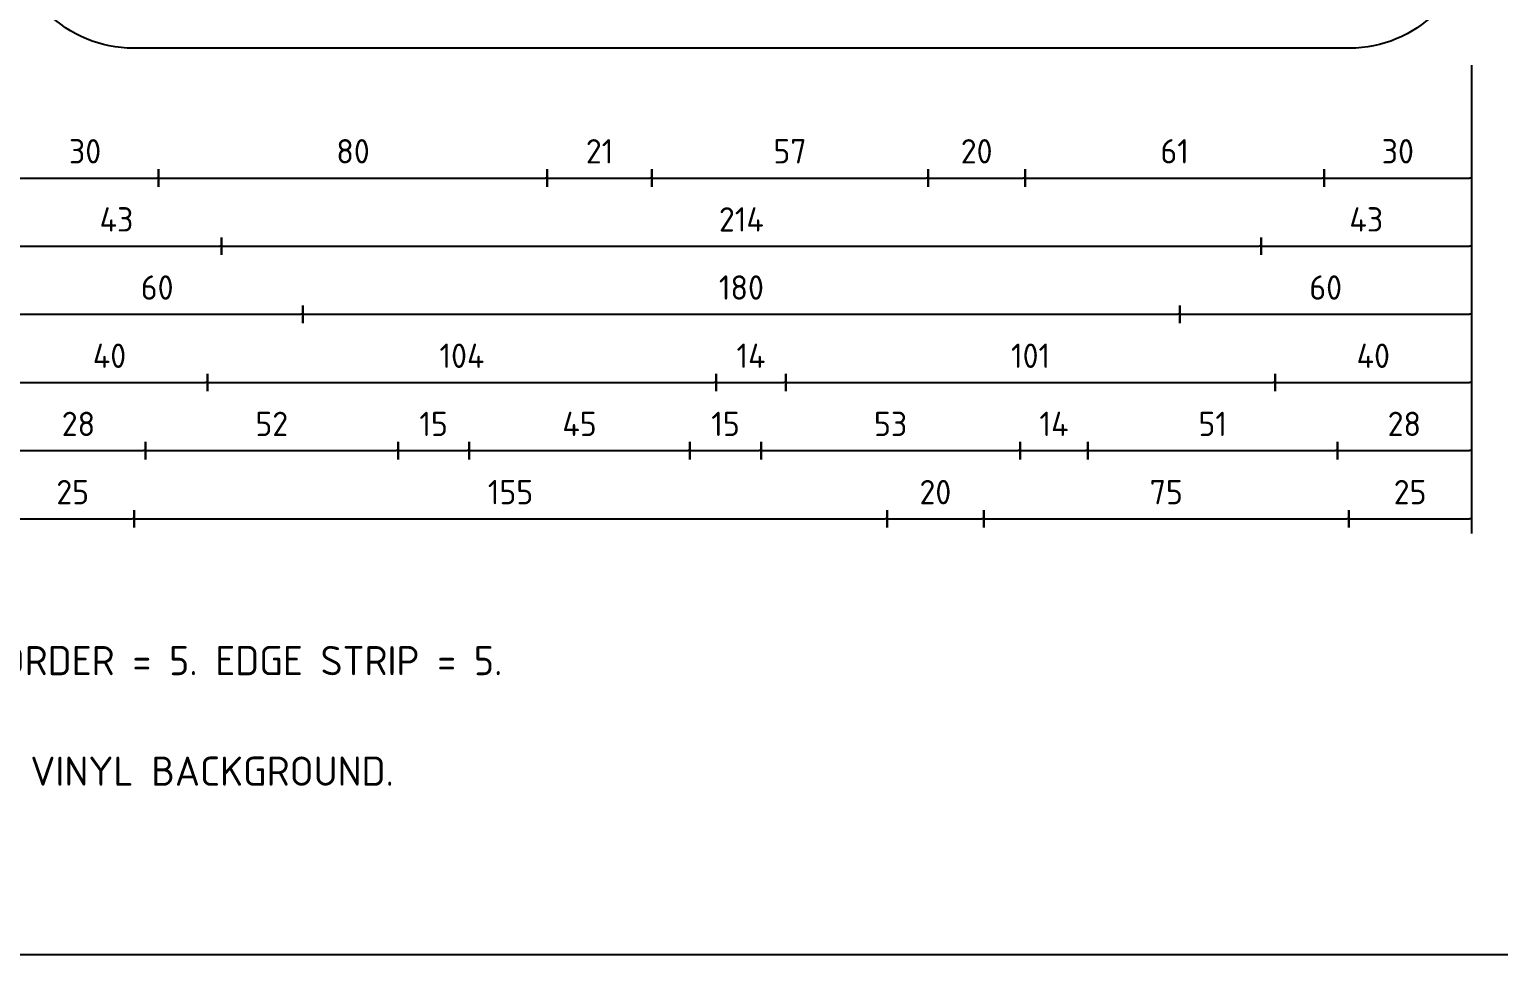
# Model space of a CAD drawing. Header units: millimetres. Extents: x 0 to 420, y 0 to 297.
# Drawn here: x 140.6 to 291.6, y 4.5 to 99.6 of the extents above; entities that cross this region are included whole.
import ezdxf
from ezdxf.enums import TextEntityAlignment as Align

# ---------------------------------------------------------------- set-up
doc = ezdxf.new("R2010")
doc.units = ezdxf.units.MM
for name, color, linetype in [('L35', 3, 'Continuous'), ('T25', 1, 'Continuous'), ('TBLK18', 4, 'Continuous'), ('TBLK25', 1, 'Continuous'), ('TBLK35', 3, 'Continuous'), ('TBLK50', 7, 'Continuous')]:
    doc.layers.add(name, color=color, linetype=linetype)
doc.styles.add('ISO', font='iso3098b')
doc.styles.add('ISO3098B', font='iso3098b.shx')
doc.dimstyles.new('SIGNSDIM', dxfattribs={"dimtxt": 2.5, "dimasz": 0.2, "dimexe": 1.5, "dimexo": 2, "dimgap": 1.5, "dimtad": 1, "dimdec": 4, "dimlfac": 2, "dimrnd": 1, "dimdsep": 46, "dimlunit": 6, "dimtxsty": 'ISO3098B', "dimblk": 'SGNDIM', "dimcen": 2.5, "dimse2": 1, "dimadec": 0, "dimazin": 0, "dimtfac": 1, "dimtdec": 4, "dimtix": 1, "dimtmove": 0, "dimatfit": 3, "dimldrblk": 'SGNDIM', "dimfxl": 1, "dimtolj": 1, "dimtzin": 0, "dimarcsym": 0})

# ---------------------------------------------------------------- blocks, each defined once
blk = doc.blocks.new('SGNDIM')
for p, q in [((0, 0), (-1, 0)), ((0, 4.5), (0, -4.5))]:
    blk.add_line(p, q)
blk = doc.blocks.new('*D40')
at = {"layer": 'DEFPOINTS', "color": 0}
for p in [(275.03, 76.03), (288.8, 76.03), (288.8, 56.28)]:
    blk.add_point(p, dxfattribs=at)
at = {"layer": 'T25', "color": 0, "lineweight": -2}
for p, q in [((288.8, 74.03), (288.8, 54.78)), ((275.23, 56.28), (288.6, 56.28))]:
    blk.add_line(p, q, dxfattribs=at)
at = {"layer": 'T25', "color": 0, "lineweight": -2, "xscale": 0.2, "yscale": 0.2, "zscale": 0.2, "rotation": 180}
blk.add_blockref('SGNDIM', (275.03, 56.28), dxfattribs=at)
at = {"layer": 'T25', "color": 0, "lineweight": -2, "xscale": 0.2, "yscale": 0.2, "zscale": 0.2}
blk.add_blockref('SGNDIM', (288.8, 56.28), dxfattribs=at)
at = {"layer": 'T25', "color": 0, "insert": (281.91, 59.03), "char_height": 2.5, "attachment_point": 5, "style": 'ISO3098B'}
blk.add_mtext('\\A1;28', dxfattribs=at)
blk = doc.blocks.new('*D39')
at = {"layer": 'DEFPOINTS', "color": 0}
for p in [(249.4, 76.03), (275.03, 76.03), (275.03, 56.28)]:
    blk.add_point(p, dxfattribs=at)
at = {"layer": 'T25', "color": 0, "lineweight": -2}
blk.add_line((249.6, 56.28), (274.83, 56.28), dxfattribs=at)
at = {"layer": 'T25', "color": 0, "lineweight": -2, "xscale": 0.2, "yscale": 0.2, "zscale": 0.2, "rotation": 180}
blk.add_blockref('SGNDIM', (249.4, 56.28), dxfattribs=at)
at = {"layer": 'T25', "color": 0, "lineweight": -2, "xscale": 0.2, "yscale": 0.2, "zscale": 0.2}
blk.add_blockref('SGNDIM', (275.03, 56.28), dxfattribs=at)
at = {"layer": 'T25', "color": 0, "insert": (262.22, 59.03), "char_height": 2.5, "attachment_point": 5, "style": 'ISO3098B'}
blk.add_mtext('\\A1;51', dxfattribs=at)
blk = doc.blocks.new('*D38')
at = {"layer": 'DEFPOINTS', "color": 0}
for p in [(242.43, 76.03), (249.4, 76.03), (249.4, 56.28)]:
    blk.add_point(p, dxfattribs=at)
at = {"layer": 'T25', "color": 0, "lineweight": -2}
blk.add_line((242.63, 56.28), (249.2, 56.28), dxfattribs=at)
at = {"layer": 'T25', "color": 0, "lineweight": -2, "xscale": 0.2, "yscale": 0.2, "zscale": 0.2, "rotation": 180}
blk.add_blockref('SGNDIM', (242.43, 56.28), dxfattribs=at)
at = {"layer": 'T25', "color": 0, "lineweight": -2, "xscale": 0.2, "yscale": 0.2, "zscale": 0.2}
blk.add_blockref('SGNDIM', (249.4, 56.28), dxfattribs=at)
at = {"layer": 'T25', "color": 0, "insert": (245.92, 59.03), "char_height": 2.5, "attachment_point": 5, "style": 'ISO3098B'}
blk.add_mtext('\\A1;14', dxfattribs=at)
blk = doc.blocks.new('*D37')
at = {"layer": 'DEFPOINTS', "color": 0}
for p in [(215.82, 76.03), (242.43, 76.03), (242.43, 56.28)]:
    blk.add_point(p, dxfattribs=at)
at = {"layer": 'T25', "color": 0, "lineweight": -2}
blk.add_line((216.02, 56.28), (242.23, 56.28), dxfattribs=at)
at = {"layer": 'T25', "color": 0, "lineweight": -2, "xscale": 0.2, "yscale": 0.2, "zscale": 0.2, "rotation": 180}
blk.add_blockref('SGNDIM', (215.82, 56.28), dxfattribs=at)
at = {"layer": 'T25', "color": 0, "lineweight": -2, "xscale": 0.2, "yscale": 0.2, "zscale": 0.2}
blk.add_blockref('SGNDIM', (242.43, 56.28), dxfattribs=at)
at = {"layer": 'T25', "color": 0, "insert": (229.13, 59.03), "char_height": 2.5, "attachment_point": 5, "style": 'ISO3098B'}
blk.add_mtext('\\A1;53', dxfattribs=at)
blk = doc.blocks.new('*D36')
at = {"layer": 'DEFPOINTS', "color": 0}
for p in [(208.52, 76.03), (215.82, 76.03), (215.82, 56.28)]:
    blk.add_point(p, dxfattribs=at)
at = {"layer": 'T25', "color": 0, "lineweight": -2}
blk.add_line((208.72, 56.28), (215.62, 56.28), dxfattribs=at)
at = {"layer": 'T25', "color": 0, "lineweight": -2, "xscale": 0.2, "yscale": 0.2, "zscale": 0.2, "rotation": 180}
blk.add_blockref('SGNDIM', (208.52, 56.28), dxfattribs=at)
at = {"layer": 'T25', "color": 0, "lineweight": -2, "xscale": 0.2, "yscale": 0.2, "zscale": 0.2}
blk.add_blockref('SGNDIM', (215.82, 56.28), dxfattribs=at)
at = {"layer": 'T25', "color": 0, "insert": (212.17, 59.03), "char_height": 2.5, "attachment_point": 5, "style": 'ISO3098B'}
blk.add_mtext('\\A1;15', dxfattribs=at)
blk = doc.blocks.new('*D35')
at = {"layer": 'DEFPOINTS', "color": 0}
for p in [(185.83, 76.03), (208.52, 76.03), (208.52, 56.28)]:
    blk.add_point(p, dxfattribs=at)
at = {"layer": 'T25', "color": 0, "lineweight": -2}
blk.add_line((186.03, 56.28), (208.32, 56.28), dxfattribs=at)
at = {"layer": 'T25', "color": 0, "lineweight": -2, "xscale": 0.2, "yscale": 0.2, "zscale": 0.2, "rotation": 180}
blk.add_blockref('SGNDIM', (185.83, 56.28), dxfattribs=at)
at = {"layer": 'T25', "color": 0, "lineweight": -2, "xscale": 0.2, "yscale": 0.2, "zscale": 0.2}
blk.add_blockref('SGNDIM', (208.52, 56.28), dxfattribs=at)
at = {"layer": 'T25', "color": 0, "insert": (197.17, 59.03), "char_height": 2.5, "attachment_point": 5, "style": 'ISO3098B'}
blk.add_mtext('\\A1;45', dxfattribs=at)
blk = doc.blocks.new('*D34')
at = {"layer": 'DEFPOINTS', "color": 0}
for p in [(178.53, 76.03), (185.83, 76.03), (185.83, 56.28)]:
    blk.add_point(p, dxfattribs=at)
at = {"layer": 'T25', "color": 0, "lineweight": -2}
blk.add_line((178.73, 56.28), (185.63, 56.28), dxfattribs=at)
at = {"layer": 'T25', "color": 0, "lineweight": -2, "xscale": 0.2, "yscale": 0.2, "zscale": 0.2, "rotation": 180}
blk.add_blockref('SGNDIM', (178.53, 56.28), dxfattribs=at)
at = {"layer": 'T25', "color": 0, "lineweight": -2, "xscale": 0.2, "yscale": 0.2, "zscale": 0.2}
blk.add_blockref('SGNDIM', (185.83, 56.28), dxfattribs=at)
at = {"layer": 'T25', "color": 0, "insert": (182.18, 59.03), "char_height": 2.5, "attachment_point": 5, "style": 'ISO3098B'}
blk.add_mtext('\\A1;15', dxfattribs=at)
blk = doc.blocks.new('*D33')
at = {"layer": 'DEFPOINTS', "color": 0}
for p in [(152.58, 76.03), (178.53, 76.03), (178.53, 56.28)]:
    blk.add_point(p, dxfattribs=at)
at = {"layer": 'T25', "color": 0, "lineweight": -2}
blk.add_line((152.78, 56.28), (178.33, 56.28), dxfattribs=at)
at = {"layer": 'T25', "color": 0, "lineweight": -2, "xscale": 0.2, "yscale": 0.2, "zscale": 0.2, "rotation": 180}
blk.add_blockref('SGNDIM', (152.58, 56.28), dxfattribs=at)
at = {"layer": 'T25', "color": 0, "lineweight": -2, "xscale": 0.2, "yscale": 0.2, "zscale": 0.2}
blk.add_blockref('SGNDIM', (178.53, 56.28), dxfattribs=at)
at = {"layer": 'T25', "color": 0, "insert": (165.55, 59.03), "char_height": 2.5, "attachment_point": 5, "style": 'ISO3098B'}
blk.add_mtext('\\A1;52', dxfattribs=at)
blk = doc.blocks.new('*D32')
at = {"layer": 'DEFPOINTS', "color": 0}
for p in [(138.8, 76.03), (152.58, 76.03), (152.58, 56.28)]:
    blk.add_point(p, dxfattribs=at)
at = {"layer": 'T25', "color": 0, "lineweight": -2}
for p, q in [((138.8, 74.03), (138.8, 54.78)), ((139, 56.28), (152.38, 56.28))]:
    blk.add_line(p, q, dxfattribs=at)
at = {"layer": 'T25', "color": 0, "lineweight": -2, "xscale": 0.2, "yscale": 0.2, "zscale": 0.2, "rotation": 180}
blk.add_blockref('SGNDIM', (138.8, 56.28), dxfattribs=at)
at = {"layer": 'T25', "color": 0, "lineweight": -2, "xscale": 0.2, "yscale": 0.2, "zscale": 0.2}
blk.add_blockref('SGNDIM', (152.58, 56.28), dxfattribs=at)
at = {"layer": 'T25', "color": 0, "insert": (145.69, 59.03), "char_height": 2.5, "attachment_point": 5, "style": 'ISO3098B'}
blk.add_mtext('\\A1;28', dxfattribs=at)
blk = doc.blocks.new('*D31')
at = {"layer": 'DEFPOINTS', "color": 0}
for p in [(268.64, 76.03), (288.8, 76.03), (288.8, 63.28)]:
    blk.add_point(p, dxfattribs=at)
at = {"layer": 'T25', "color": 0, "lineweight": -2}
for p, q in [((288.8, 74.03), (288.8, 61.78)), ((268.84, 63.28), (288.6, 63.28))]:
    blk.add_line(p, q, dxfattribs=at)
at = {"layer": 'T25', "color": 0, "lineweight": -2, "xscale": 0.2, "yscale": 0.2, "zscale": 0.2, "rotation": 180}
blk.add_blockref('SGNDIM', (268.64, 63.28), dxfattribs=at)
at = {"layer": 'T25', "color": 0, "lineweight": -2, "xscale": 0.2, "yscale": 0.2, "zscale": 0.2}
blk.add_blockref('SGNDIM', (288.8, 63.28), dxfattribs=at)
at = {"layer": 'T25', "color": 0, "insert": (278.72, 66.03), "char_height": 2.5, "attachment_point": 5, "style": 'ISO3098B'}
blk.add_mtext('\\A1;40', dxfattribs=at)
blk = doc.blocks.new('*D30')
at = {"layer": 'DEFPOINTS', "color": 0}
for p in [(218.37, 76.03), (268.64, 76.03), (268.64, 63.28)]:
    blk.add_point(p, dxfattribs=at)
at = {"layer": 'T25', "color": 0, "lineweight": -2}
blk.add_line((218.57, 63.28), (268.44, 63.28), dxfattribs=at)
at = {"layer": 'T25', "color": 0, "lineweight": -2, "xscale": 0.2, "yscale": 0.2, "zscale": 0.2, "rotation": 180}
blk.add_blockref('SGNDIM', (218.37, 63.28), dxfattribs=at)
at = {"layer": 'T25', "color": 0, "lineweight": -2, "xscale": 0.2, "yscale": 0.2, "zscale": 0.2}
blk.add_blockref('SGNDIM', (268.64, 63.28), dxfattribs=at)
at = {"layer": 'T25', "color": 0, "insert": (243.51, 66.03), "char_height": 2.5, "attachment_point": 5, "style": 'ISO3098B'}
blk.add_mtext('\\A1;101', dxfattribs=at)
blk = doc.blocks.new('*D29')
at = {"layer": 'DEFPOINTS', "color": 0}
for p in [(211.21, 76.03), (218.37, 76.03), (218.37, 63.28)]:
    blk.add_point(p, dxfattribs=at)
at = {"layer": 'T25', "color": 0, "lineweight": -2}
blk.add_line((211.41, 63.28), (218.17, 63.28), dxfattribs=at)
at = {"layer": 'T25', "color": 0, "lineweight": -2, "xscale": 0.2, "yscale": 0.2, "zscale": 0.2, "rotation": 180}
blk.add_blockref('SGNDIM', (211.21, 63.28), dxfattribs=at)
at = {"layer": 'T25', "color": 0, "lineweight": -2, "xscale": 0.2, "yscale": 0.2, "zscale": 0.2}
blk.add_blockref('SGNDIM', (218.37, 63.28), dxfattribs=at)
at = {"layer": 'T25', "color": 0, "insert": (214.79, 66.03), "char_height": 2.5, "attachment_point": 5, "style": 'ISO3098B'}
blk.add_mtext('\\A1;14', dxfattribs=at)
blk = doc.blocks.new('*D28')
at = {"layer": 'DEFPOINTS', "color": 0}
for p in [(158.96, 76.03), (211.21, 76.03), (211.21, 63.28)]:
    blk.add_point(p, dxfattribs=at)
at = {"layer": 'T25', "color": 0, "lineweight": -2}
blk.add_line((159.16, 63.28), (211.01, 63.28), dxfattribs=at)
at = {"layer": 'T25', "color": 0, "lineweight": -2, "xscale": 0.2, "yscale": 0.2, "zscale": 0.2, "rotation": 180}
blk.add_blockref('SGNDIM', (158.96, 63.28), dxfattribs=at)
at = {"layer": 'T25', "color": 0, "lineweight": -2, "xscale": 0.2, "yscale": 0.2, "zscale": 0.2}
blk.add_blockref('SGNDIM', (211.21, 63.28), dxfattribs=at)
at = {"layer": 'T25', "color": 0, "insert": (185.09, 66.03), "char_height": 2.5, "attachment_point": 5, "style": 'ISO3098B'}
blk.add_mtext('\\A1;104', dxfattribs=at)
blk = doc.blocks.new('*D27')
at = {"layer": 'DEFPOINTS', "color": 0}
for p in [(138.8, 76.03), (158.96, 76.03), (158.96, 63.28)]:
    blk.add_point(p, dxfattribs=at)
at = {"layer": 'T25', "color": 0, "lineweight": -2}
for p, q in [((138.8, 74.03), (138.8, 61.78)), ((139, 63.28), (158.76, 63.28))]:
    blk.add_line(p, q, dxfattribs=at)
at = {"layer": 'T25', "color": 0, "lineweight": -2, "xscale": 0.2, "yscale": 0.2, "zscale": 0.2, "rotation": 180}
blk.add_blockref('SGNDIM', (138.8, 63.28), dxfattribs=at)
at = {"layer": 'T25', "color": 0, "lineweight": -2, "xscale": 0.2, "yscale": 0.2, "zscale": 0.2}
blk.add_blockref('SGNDIM', (158.96, 63.28), dxfattribs=at)
at = {"layer": 'T25', "color": 0, "insert": (148.88, 66.03), "char_height": 2.5, "attachment_point": 5, "style": 'ISO3098B'}
blk.add_mtext('\\A1;40', dxfattribs=at)
blk = doc.blocks.new('*D19')
at = {"layer": 'DEFPOINTS', "color": 0}
for p in [(258.85, 93.27), (288.8, 87.89), (288.8, 70.29)]:
    blk.add_point(p, dxfattribs=at)
at = {"layer": 'T25', "color": 0, "lineweight": -2}
for p, q in [((288.8, 85.89), (288.8, 68.79)), ((259.05, 70.29), (288.6, 70.29))]:
    blk.add_line(p, q, dxfattribs=at)
at = {"layer": 'T25', "color": 0, "lineweight": -2, "xscale": 0.2, "yscale": 0.2, "zscale": 0.2, "rotation": 180}
blk.add_blockref('SGNDIM', (258.85, 70.29), dxfattribs=at)
at = {"layer": 'T25', "color": 0, "lineweight": -2, "xscale": 0.2, "yscale": 0.2, "zscale": 0.2}
blk.add_blockref('SGNDIM', (288.8, 70.29), dxfattribs=at)
at = {"layer": 'T25', "color": 0, "insert": (273.83, 73.04), "char_height": 2.5, "attachment_point": 5, "style": 'ISO3098B'}
blk.add_mtext('\\A1;60', dxfattribs=at)
blk = doc.blocks.new('*D18')
at = {"layer": 'DEFPOINTS', "color": 0}
for p in [(168.75, 107.25), (258.85, 107.25), (258.85, 70.29)]:
    blk.add_point(p, dxfattribs=at)
at = {"layer": 'T25', "color": 0, "lineweight": -2}
blk.add_line((168.95, 70.29), (258.65, 70.29), dxfattribs=at)
at = {"layer": 'T25', "color": 0, "lineweight": -2, "xscale": 0.2, "yscale": 0.2, "zscale": 0.2, "rotation": 180}
blk.add_blockref('SGNDIM', (168.75, 70.29), dxfattribs=at)
at = {"layer": 'T25', "color": 0, "lineweight": -2, "xscale": 0.2, "yscale": 0.2, "zscale": 0.2}
blk.add_blockref('SGNDIM', (258.85, 70.29), dxfattribs=at)
at = {"layer": 'T25', "color": 0, "insert": (213.8, 73.04), "char_height": 2.5, "attachment_point": 5, "style": 'ISO3098B'}
blk.add_mtext('\\A1;180', dxfattribs=at)
blk = doc.blocks.new('*D17')
at = {"layer": 'DEFPOINTS', "color": 0}
for p in [(168.75, 93.27), (138.8, 87.65), (168.75, 70.29)]:
    blk.add_point(p, dxfattribs=at)
at = {"layer": 'T25', "color": 0, "lineweight": -2}
for p, q in [((138.8, 85.65), (138.8, 68.79)), ((139, 70.29), (168.55, 70.29))]:
    blk.add_line(p, q, dxfattribs=at)
at = {"layer": 'T25', "color": 0, "lineweight": -2, "xscale": 0.2, "yscale": 0.2, "zscale": 0.2, "rotation": 180}
blk.add_blockref('SGNDIM', (138.8, 70.29), dxfattribs=at)
at = {"layer": 'T25', "color": 0, "lineweight": -2, "xscale": 0.2, "yscale": 0.2, "zscale": 0.2}
blk.add_blockref('SGNDIM', (168.75, 70.29), dxfattribs=at)
at = {"layer": 'T25', "color": 0, "insert": (153.78, 73.04), "char_height": 2.5, "attachment_point": 5, "style": 'ISO3098B'}
blk.add_mtext('\\A1;60', dxfattribs=at)
blk = doc.blocks.new('*D16')
at = {"layer": 'DEFPOINTS', "color": 0}
for p in [(267.2, 97.88), (288.8, 97.88), (288.8, 77.29)]:
    blk.add_point(p, dxfattribs=at)
at = {"layer": 'T25', "color": 0, "lineweight": -2}
for p, q in [((288.8, 95.88), (288.8, 75.79)), ((267.4, 77.29), (288.6, 77.29))]:
    blk.add_line(p, q, dxfattribs=at)
at = {"layer": 'T25', "color": 0, "lineweight": -2, "xscale": 0.2, "yscale": 0.2, "zscale": 0.2, "rotation": 180}
blk.add_blockref('SGNDIM', (267.2, 77.29), dxfattribs=at)
at = {"layer": 'T25', "color": 0, "lineweight": -2, "xscale": 0.2, "yscale": 0.2, "zscale": 0.2}
blk.add_blockref('SGNDIM', (288.8, 77.29), dxfattribs=at)
at = {"layer": 'T25', "color": 0, "insert": (278, 80.04), "char_height": 2.5, "attachment_point": 5, "style": 'ISO3098B'}
blk.add_mtext('\\A1;43', dxfattribs=at)
blk = doc.blocks.new('*D15')
at = {"layer": 'DEFPOINTS', "color": 0}
for p in [(160.4, 97.88), (267.2, 97.88), (267.2, 77.29)]:
    blk.add_point(p, dxfattribs=at)
at = {"layer": 'T25', "color": 0, "lineweight": -2}
blk.add_line((160.6, 77.29), (267, 77.29), dxfattribs=at)
at = {"layer": 'T25', "color": 0, "lineweight": -2, "xscale": 0.2, "yscale": 0.2, "zscale": 0.2, "rotation": 180}
blk.add_blockref('SGNDIM', (160.4, 77.29), dxfattribs=at)
at = {"layer": 'T25', "color": 0, "lineweight": -2, "xscale": 0.2, "yscale": 0.2, "zscale": 0.2}
blk.add_blockref('SGNDIM', (267.2, 77.29), dxfattribs=at)
at = {"layer": 'T25', "color": 0, "insert": (213.8, 80.04), "char_height": 2.5, "attachment_point": 5, "style": 'ISO3098B'}
blk.add_mtext('\\A1;214', dxfattribs=at)
blk = doc.blocks.new('*D14')
at = {"layer": 'DEFPOINTS', "color": 0}
for p in [(138.8, 97.88), (160.4, 97.88), (160.4, 77.29)]:
    blk.add_point(p, dxfattribs=at)
at = {"layer": 'T25', "color": 0, "lineweight": -2}
for p, q in [((138.8, 95.88), (138.8, 75.79)), ((139, 77.29), (160.2, 77.29))]:
    blk.add_line(p, q, dxfattribs=at)
at = {"layer": 'T25', "color": 0, "lineweight": -2, "xscale": 0.2, "yscale": 0.2, "zscale": 0.2, "rotation": 180}
blk.add_blockref('SGNDIM', (138.8, 77.29), dxfattribs=at)
at = {"layer": 'T25', "color": 0, "lineweight": -2, "xscale": 0.2, "yscale": 0.2, "zscale": 0.2}
blk.add_blockref('SGNDIM', (160.4, 77.29), dxfattribs=at)
at = {"layer": 'T25', "color": 0, "insert": (149.6, 80.04), "char_height": 2.5, "attachment_point": 5, "style": 'ISO3098B'}
blk.add_mtext('\\A1;43', dxfattribs=at)
blk = doc.blocks.new('*D13')
at = {"layer": 'DEFPOINTS', "color": 0}
for p in [(273.67, 97.88), (288.8, 97.88), (288.8, 84.29)]:
    blk.add_point(p, dxfattribs=at)
at = {"layer": 'T25', "color": 0, "lineweight": -2}
for p, q in [((288.8, 95.88), (288.8, 82.79)), ((273.87, 84.29), (288.6, 84.29))]:
    blk.add_line(p, q, dxfattribs=at)
at = {"layer": 'T25', "color": 0, "lineweight": -2, "xscale": 0.2, "yscale": 0.2, "zscale": 0.2, "rotation": 180}
blk.add_blockref('SGNDIM', (273.67, 84.29), dxfattribs=at)
at = {"layer": 'T25', "color": 0, "lineweight": -2, "xscale": 0.2, "yscale": 0.2, "zscale": 0.2}
blk.add_blockref('SGNDIM', (288.8, 84.29), dxfattribs=at)
at = {"layer": 'T25', "color": 0, "insert": (281.24, 87.04), "char_height": 2.5, "attachment_point": 5, "style": 'ISO3098B'}
blk.add_mtext('\\A1;30', dxfattribs=at)
blk = doc.blocks.new('*D12')
at = {"layer": 'DEFPOINTS', "color": 0}
for p in [(242.96, 97.88), (273.67, 97.88), (273.67, 84.29)]:
    blk.add_point(p, dxfattribs=at)
at = {"layer": 'T25', "color": 0, "lineweight": -2}
blk.add_line((243.16, 84.29), (273.47, 84.29), dxfattribs=at)
at = {"layer": 'T25', "color": 0, "lineweight": -2, "xscale": 0.2, "yscale": 0.2, "zscale": 0.2, "rotation": 180}
blk.add_blockref('SGNDIM', (242.96, 84.29), dxfattribs=at)
at = {"layer": 'T25', "color": 0, "lineweight": -2, "xscale": 0.2, "yscale": 0.2, "zscale": 0.2}
blk.add_blockref('SGNDIM', (273.67, 84.29), dxfattribs=at)
at = {"layer": 'T25', "color": 0, "insert": (258.31, 87.04), "char_height": 2.5, "attachment_point": 5, "style": 'ISO3098B'}
blk.add_mtext('\\A1;61', dxfattribs=at)
blk = doc.blocks.new('*D11')
at = {"layer": 'DEFPOINTS', "color": 0}
for p in [(232.98, 97.88), (242.96, 97.88), (242.96, 84.29)]:
    blk.add_point(p, dxfattribs=at)
at = {"layer": 'T25', "color": 0, "lineweight": -2}
blk.add_line((233.18, 84.29), (242.76, 84.29), dxfattribs=at)
at = {"layer": 'T25', "color": 0, "lineweight": -2, "xscale": 0.2, "yscale": 0.2, "zscale": 0.2, "rotation": 180}
blk.add_blockref('SGNDIM', (232.98, 84.29), dxfattribs=at)
at = {"layer": 'T25', "color": 0, "lineweight": -2, "xscale": 0.2, "yscale": 0.2, "zscale": 0.2}
blk.add_blockref('SGNDIM', (242.96, 84.29), dxfattribs=at)
at = {"layer": 'T25', "color": 0, "insert": (237.97, 87.04), "char_height": 2.5, "attachment_point": 5, "style": 'ISO3098B'}
blk.add_mtext('\\A1;20', dxfattribs=at)
blk = doc.blocks.new('*D10')
at = {"layer": 'DEFPOINTS', "color": 0}
for p in [(204.6, 97.88), (232.98, 97.88), (232.98, 84.29)]:
    blk.add_point(p, dxfattribs=at)
at = {"layer": 'T25', "color": 0, "lineweight": -2}
blk.add_line((204.8, 84.29), (232.78, 84.29), dxfattribs=at)
at = {"layer": 'T25', "color": 0, "lineweight": -2, "xscale": 0.2, "yscale": 0.2, "zscale": 0.2, "rotation": 180}
blk.add_blockref('SGNDIM', (204.6, 84.29), dxfattribs=at)
at = {"layer": 'T25', "color": 0, "lineweight": -2, "xscale": 0.2, "yscale": 0.2, "zscale": 0.2}
blk.add_blockref('SGNDIM', (232.98, 84.29), dxfattribs=at)
at = {"layer": 'T25', "color": 0, "insert": (218.79, 87.04), "char_height": 2.5, "attachment_point": 5, "style": 'ISO3098B'}
blk.add_mtext('\\A1;57', dxfattribs=at)
blk = doc.blocks.new('*D9')
at = {"layer": 'DEFPOINTS', "color": 0}
for p in [(193.86, 97.88), (204.6, 97.88), (204.6, 84.29)]:
    blk.add_point(p, dxfattribs=at)
at = {"layer": 'T25', "color": 0, "lineweight": -2}
blk.add_line((194.06, 84.29), (204.4, 84.29), dxfattribs=at)
at = {"layer": 'T25', "color": 0, "lineweight": -2, "xscale": 0.2, "yscale": 0.2, "zscale": 0.2, "rotation": 180}
blk.add_blockref('SGNDIM', (193.86, 84.29), dxfattribs=at)
at = {"layer": 'T25', "color": 0, "lineweight": -2, "xscale": 0.2, "yscale": 0.2, "zscale": 0.2}
blk.add_blockref('SGNDIM', (204.6, 84.29), dxfattribs=at)
at = {"layer": 'T25', "color": 0, "insert": (199.23, 87.04), "char_height": 2.5, "attachment_point": 5, "style": 'ISO3098B'}
blk.add_mtext('\\A1;21', dxfattribs=at)
blk = doc.blocks.new('*D8')
at = {"layer": 'DEFPOINTS', "color": 0}
for p in [(153.93, 97.88), (193.86, 97.88), (193.86, 84.29)]:
    blk.add_point(p, dxfattribs=at)
at = {"layer": 'T25', "color": 0, "lineweight": -2}
blk.add_line((154.13, 84.29), (193.66, 84.29), dxfattribs=at)
at = {"layer": 'T25', "color": 0, "lineweight": -2, "xscale": 0.2, "yscale": 0.2, "zscale": 0.2, "rotation": 180}
blk.add_blockref('SGNDIM', (153.93, 84.29), dxfattribs=at)
at = {"layer": 'T25', "color": 0, "lineweight": -2, "xscale": 0.2, "yscale": 0.2, "zscale": 0.2}
blk.add_blockref('SGNDIM', (193.86, 84.29), dxfattribs=at)
at = {"layer": 'T25', "color": 0, "insert": (173.9, 87.04), "char_height": 2.5, "attachment_point": 5, "style": 'ISO3098B'}
blk.add_mtext('\\A1;80', dxfattribs=at)
blk = doc.blocks.new('*D7')
at = {"layer": 'DEFPOINTS', "color": 0}
for p in [(138.8, 97.88), (153.93, 97.88), (153.93, 84.29)]:
    blk.add_point(p, dxfattribs=at)
at = {"layer": 'T25', "color": 0, "lineweight": -2}
for p, q in [((138.8, 95.88), (138.8, 82.79)), ((139, 84.29), (153.73, 84.29))]:
    blk.add_line(p, q, dxfattribs=at)
at = {"layer": 'T25', "color": 0, "lineweight": -2, "xscale": 0.2, "yscale": 0.2, "zscale": 0.2, "rotation": 180}
blk.add_blockref('SGNDIM', (138.8, 84.29), dxfattribs=at)
at = {"layer": 'T25', "color": 0, "lineweight": -2, "xscale": 0.2, "yscale": 0.2, "zscale": 0.2}
blk.add_blockref('SGNDIM', (153.93, 84.29), dxfattribs=at)
at = {"layer": 'T25', "color": 0, "insert": (146.37, 87.04), "char_height": 2.5, "attachment_point": 5, "style": 'ISO3098B'}
blk.add_mtext('\\A1;30', dxfattribs=at)
blk = doc.blocks.new('A3BBLK')
at = {"layer": 'TBLK50'}
blk.add_line((13, 4.5), (415.5, 4.5), dxfattribs=at)
blk = doc.blocks.new('TBLK')
blk.add_blockref('A3BBLK', (0, 0))
at = {"layer": 'TBLK18', "style": 'ISO'}
blk.add_attdef('MR_DIRECTORATE', text='', height=1.5, dxfattribs=at).set_placement((381.5, 67.12), align=Align.CENTER)
for tag, p in [('STREET_NAME', (355.51, 61.1)), ('SUBURB_POSTCODE', (388.49, 61.1)), ('TELEPHONE_NO.', (368.31, 58.84)), ('FAX_NO.', (393.56, 58.84))]:
    blk.add_attdef(tag, p, '', height=1.5, dxfattribs=at)
at = {"layer": 'TBLK25', "style": 'ISO'}
for tag, height, p in [('MR_BRANCH', 2, (381.5, 64.2)), ('ROAD_SECTION', 1.75, (384.5, 29.16)), ('SLK', 1.75, (384.5, 26.11)), ('CHAINAGE', 1.75, (384.5, 19.21)), ('DRG_TYPE_03', 1.75, (360.51, 11.5)), ('DRG_TYPE_02', 1.75, (360.51, 8.36)), ('DRG_TYPE_01', 1.75, (360.3, 5.42))]:
    blk.add_attdef(tag, text='', height=height, dxfattribs=at).set_placement(p, align=Align.CENTER)
for tag, p, height in [('FILE_NUMBER', (371.77, 53.24), 2.5), ('DESIGNED_/_DRAWN', (371.77, 48.49), 2), ('VERIFIED', (371.77, 43.49), 2), ('APPROVED', (371.77, 38.49), 2), ('LOCAL_AUTHORITY', (370.48, 16.73), 1.25)]:
    blk.add_attdef(tag, p, '', height=height, dxfattribs=at)
at = {"layer": 'TBLK35', "style": 'ISO', "width": 0.9}
for tag, p in [('ROAD_PROJECT&NUMBER', (384.5, 32.23)), ('DRAWING_DESCRIPTION', (384.5, 22.29))]:
    blk.add_attdef(tag, text='', height=2.5, dxfattribs=at).set_placement(p, align=Align.CENTER)
at = {"layer": 'TBLK50', "style": 'ISO'}
blk.add_attdef('DRG_NUMBER', (370.5, 6.02), '', height=5, dxfattribs=at)
blk = doc.blocks.new('*D52')
at = {"layer": 'DEFPOINTS', "color": 0}
for p in [(138.8, 57.24), (151.4, 57.24), (151.4, 49.27)]:
    blk.add_point(p, dxfattribs=at)
at = {"layer": 'T25', "color": 0, "lineweight": -2}
for p, q in [((138.8, 55.24), (138.8, 47.77)), ((139, 49.27), (151.2, 49.27))]:
    blk.add_line(p, q, dxfattribs=at)
at = {"layer": 'T25', "color": 0, "lineweight": -2, "xscale": 0.2, "yscale": 0.2, "zscale": 0.2, "rotation": 180}
blk.add_blockref('SGNDIM', (138.8, 49.27), dxfattribs=at)
at = {"layer": 'T25', "color": 0, "lineweight": -2, "xscale": 0.2, "yscale": 0.2, "zscale": 0.2}
blk.add_blockref('SGNDIM', (151.4, 49.27), dxfattribs=at)
at = {"layer": 'T25', "color": 0, "insert": (145.1, 52.02), "char_height": 2.5, "attachment_point": 5, "style": 'ISO3098B'}
blk.add_mtext('\\A1;25', dxfattribs=at)
blk = doc.blocks.new('*D51')
at = {"layer": 'DEFPOINTS', "color": 0}
for p in [(151.4, 68.15), (228.76, 68.15), (228.76, 49.27)]:
    blk.add_point(p, dxfattribs=at)
at = {"layer": 'T25', "color": 0, "lineweight": -2}
blk.add_line((151.6, 49.27), (228.56, 49.27), dxfattribs=at)
at = {"layer": 'T25', "color": 0, "lineweight": -2, "xscale": 0.2, "yscale": 0.2, "zscale": 0.2, "rotation": 180}
blk.add_blockref('SGNDIM', (151.4, 49.27), dxfattribs=at)
at = {"layer": 'T25', "color": 0, "lineweight": -2, "xscale": 0.2, "yscale": 0.2, "zscale": 0.2}
blk.add_blockref('SGNDIM', (228.76, 49.27), dxfattribs=at)
at = {"layer": 'T25', "color": 0, "insert": (190.08, 52.02), "char_height": 2.5, "attachment_point": 5, "style": 'ISO3098B'}
blk.add_mtext('\\A1;155', dxfattribs=at)
blk = doc.blocks.new('*D50')
at = {"layer": 'DEFPOINTS', "color": 0}
for p in [(228.76, 66.98), (238.71, 66.98), (238.71, 49.27)]:
    blk.add_point(p, dxfattribs=at)
at = {"layer": 'T25', "color": 0, "lineweight": -2}
blk.add_line((228.96, 49.27), (238.51, 49.27), dxfattribs=at)
at = {"layer": 'T25', "color": 0, "lineweight": -2, "xscale": 0.2, "yscale": 0.2, "zscale": 0.2, "rotation": 180}
blk.add_blockref('SGNDIM', (228.76, 49.27), dxfattribs=at)
at = {"layer": 'T25', "color": 0, "lineweight": -2, "xscale": 0.2, "yscale": 0.2, "zscale": 0.2}
blk.add_blockref('SGNDIM', (238.71, 49.27), dxfattribs=at)
at = {"layer": 'T25', "color": 0, "insert": (233.73, 52.02), "char_height": 2.5, "attachment_point": 5, "style": 'ISO3098B'}
blk.add_mtext('\\A1;20', dxfattribs=at)
blk = doc.blocks.new('*D49')
at = {"layer": 'DEFPOINTS', "color": 0}
for p in [(238.71, 58.78), (276.2, 58.78), (276.2, 49.27)]:
    blk.add_point(p, dxfattribs=at)
at = {"layer": 'T25', "color": 0, "lineweight": -2}
blk.add_line((238.91, 49.27), (276, 49.27), dxfattribs=at)
at = {"layer": 'T25', "color": 0, "lineweight": -2, "xscale": 0.2, "yscale": 0.2, "zscale": 0.2, "rotation": 180}
blk.add_blockref('SGNDIM', (238.71, 49.27), dxfattribs=at)
at = {"layer": 'T25', "color": 0, "lineweight": -2, "xscale": 0.2, "yscale": 0.2, "zscale": 0.2}
blk.add_blockref('SGNDIM', (276.2, 49.27), dxfattribs=at)
at = {"layer": 'T25', "color": 0, "insert": (257.45, 52.02), "char_height": 2.5, "attachment_point": 5, "style": 'ISO3098B'}
blk.add_mtext('\\A1;75', dxfattribs=at)
blk = doc.blocks.new('*D48')
at = {"layer": 'DEFPOINTS', "color": 0}
for p in [(276.2, 57.24), (288.8, 57.24), (288.8, 49.27)]:
    blk.add_point(p, dxfattribs=at)
at = {"layer": 'T25', "color": 0, "lineweight": -2}
for p, q in [((288.8, 55.24), (288.8, 47.77)), ((276.4, 49.27), (288.6, 49.27))]:
    blk.add_line(p, q, dxfattribs=at)
at = {"layer": 'T25', "color": 0, "lineweight": -2, "xscale": 0.2, "yscale": 0.2, "zscale": 0.2, "rotation": 180}
blk.add_blockref('SGNDIM', (276.2, 49.27), dxfattribs=at)
at = {"layer": 'T25', "color": 0, "lineweight": -2, "xscale": 0.2, "yscale": 0.2, "zscale": 0.2}
blk.add_blockref('SGNDIM', (288.8, 49.27), dxfattribs=at)
at = {"layer": 'T25', "color": 0, "insert": (282.5, 52.02), "char_height": 2.5, "attachment_point": 5, "style": 'ISO3098B'}
blk.add_mtext('\\A1;25', dxfattribs=at)

msp = doc.modelspace()

# ---------------------------------------------------------------- linework, layer by layer
at = {"layer": 'L35'}
msp.add_lwpolyline([(138.802262, 110.132521), (138.802262, 259.968745, -0.4142135624), (151.302262, 272.468745), (276.302262, 272.468745, -0.4142135624), (288.802262, 259.968745), (288.802262, 110.132521, -0.4142135624), (276.302262, 97.632521), (151.302262, 97.632521, -0.4142135624)], format="xyb", close=True, dxfattribs=at)

# ---------------------------------------------------------------- block references
msp.add_blockref('TBLK', (0, 0))

# ---------------------------------------------------------------- texts
at = {"layer": 'T25', "color": 3, "style": 'ISO'}
for s, p in [('1. DIMENSIONS: MEASUREMENTS IN mm.  CORNER RADIUS = 25. BORDER = 5. EDGE STRIP = 5.', (21.151026, 33.210787)), ('2. COLOURS: GREEN LEGEND, BORDER & SYMBOL ON WHITE CAST VINYL BACKGROUND.', (20.550894, 21.848951))]:
    msp.add_text(s, height=3, dxfattribs=at).set_placement(p)

# ---------------------------------------------------------------- dimensions: what is measured, and where the dimension line sits
at = {"layer": 'T25'}
for base, p1, p2, override, picture, middle in [((258.849927, 70.285863), (168.754598, 107.254238), (258.849927, 107.254238), {"dimse1": 1}, '*D18', (213.802262, 73.035863)), ((193.856737, 84.285863), (153.934791, 97.882946), (193.856737, 97.882946), {"dimse1": 1}, '*D8', (173.895764, 87.035863)), ((267.200931, 77.285863), (160.403594, 97.882946), (267.200931, 97.882946), {"dimse1": 1}, '*D15', (213.802262, 80.035863)), ((204.599634, 84.285863), (193.856737, 97.882946), (204.599634, 97.882946), {"dimse1": 1}, '*D9', (199.228186, 87.035863)), ((232.980742, 84.285863), (204.599634, 97.882946), (232.980742, 97.882946), {"dimse1": 1}, '*D10', (218.790188, 87.035863)), ((242.956595, 84.285863), (232.980742, 97.882946), (242.956595, 97.882946), {"dimse1": 1}, '*D11', (237.968668, 87.035863)), ((273.669734, 84.285863), (242.956595, 97.882946), (273.669734, 97.882946), {"dimse1": 1}, '*D12', (258.313164, 87.035863)), ((288.802262, 77.285863), (267.200931, 97.882946), (288.802262, 97.882946), {"dimse1": 1, "dimse2": 0}, '*D16', (278.001596, 80.035863)), ((288.802262, 84.285863), (273.669734, 97.882946), (288.802262, 97.882946), {"dimse1": 1, "dimse2": 0}, '*D13', (281.235998, 87.035863)), ((288.802262, 70.285863), (258.849927, 93.270873), (288.802262, 87.892591), {"dimse1": 1, "dimse2": 0}, '*D19', (273.826094, 73.035863)), ((178.532234, 56.279842), (152.577404, 76.029842), (178.532234, 76.029842), {"dimse1": 1}, '*D33', (165.554819, 59.029842)), ((211.2104298588, 63.2798420931), (158.9635548588, 76.0298420931), (211.2104298588, 76.0298420931), {"dimse1": 1}, '*D28', (185.0869923588, 66.0298420931)), ((185.828399, 56.279842), (178.532234, 76.029842), (185.828399, 76.029842), {"dimse1": 1}, '*D34', (182.180316, 59.029842)), ((208.521296, 56.279842), (185.828399, 76.029842), (208.521296, 76.029842), {"dimse1": 1}, '*D35', (197.174847, 59.029842)), ((215.817461, 56.279842), (208.521296, 76.029842), (215.817461, 76.029842), {"dimse1": 1}, '*D36', (212.169379, 59.029842)), ((218.372362, 63.279842), (211.21043, 76.029842), (218.372362, 76.029842), {"dimse1": 1}, '*D29', (214.791396, 66.029842)), ((242.4330861088, 56.2798420931), (215.8174611088, 76.0298420931), (242.4330861088, 76.0298420931), {"dimse1": 1}, '*D37', (229.1252736088, 59.0298420931)), ((268.64097, 63.279842), (218.372362, 76.029842), (268.64097, 76.029842), {"dimse1": 1}, '*D30', (243.506666, 66.029842)), ((249.403257, 56.279842), (242.433086, 76.029842), (249.403257, 76.029842), {"dimse1": 1}, '*D38', (245.918171, 59.029842)), ((275.02712, 56.279842), (249.403257, 76.029842), (275.02712, 76.029842), {"dimse1": 1}, '*D39', (262.215188, 59.029842)), ((288.802262, 63.279842), (268.64097, 76.029842), (288.802262, 76.029842), {"dimse1": 1, "dimse2": 0}, '*D31', (278.721616, 66.029842)), ((288.802262, 56.279842), (275.02712, 76.029842), (288.802262, 76.029842), {"dimse1": 1, "dimse2": 0}, '*D40', (281.914691, 59.029842)), ((228.76106, 49.273821), (151.40307, 68.151781), (228.76106, 68.151781), {"dimse1": 1}, '*D51', (190.082065, 52.023821)), ((238.70786, 49.273821), (228.76106, 66.98157), (238.70786, 66.98157), {"dimse1": 1}, '*D50', (233.73446, 52.023821)), ((276.201454, 49.273821), (238.70786, 58.7836), (276.201454, 58.7836), {"dimse1": 1}, '*D49', (257.454657, 52.023821)), ((288.802262, 49.273821), (276.201454, 57.242571), (288.802262, 57.242571), {"dimse1": 1, "dimse2": 0}, '*D48', (282.501858, 52.023821))]:
    dim = msp.add_linear_dim(base=base, p1=p1, p2=p2, dimstyle='SIGNSDIM', override=override, dxfattribs=at)
    dim.commit()
    dim.dimension.update_dxf_attribs({"geometry": picture, "text_midpoint": middle})
for base, p1, p2, picture, middle in [((160.403594, 77.285863), (138.802262, 97.882946), (160.403594, 97.882946), '*D14', (149.602928, 80.035863)), ((153.934791, 84.285863), (138.802262, 97.882946), (153.934791, 97.882946), '*D7', (146.368526, 87.035863)), ((168.754598, 70.285863), (138.802262, 87.648124), (168.754598, 93.270873), '*D17', (153.77843, 73.035863)), ((152.577404, 56.279842), (138.802262, 76.029842), (152.577404, 76.029842), '*D32', (145.689833, 59.029842)), ((158.963555, 63.279842), (138.802262, 76.029842), (158.963555, 76.029842), '*D27', (148.882909, 66.029842)), ((151.40307, 49.273821), (138.802262, 57.242571), (151.40307, 57.242571), '*D52', (145.102666, 52.023821))]:
    dim = msp.add_linear_dim(base=base, p1=p1, p2=p2, dimstyle='SIGNSDIM', dxfattribs=at)
    dim.commit()
    dim.dimension.update_dxf_attribs({"geometry": picture, "text_midpoint": middle})

doc.saveas('drawing.dxf')
